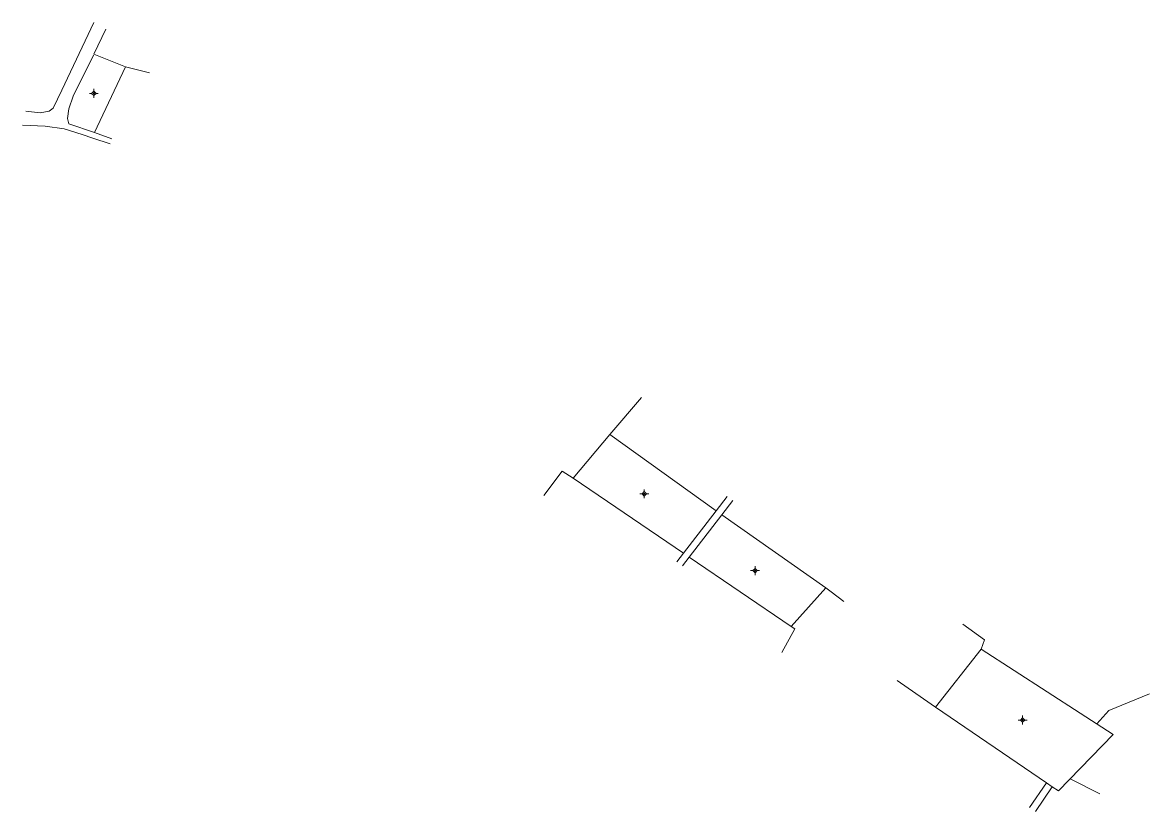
# Model space of a CAD drawing. Header units: metres. Extents: x 535087 to 535812, y 1848724 to 1849833.
# Drawn here: x 535178 to 535812, y 1848724 to 1849168 of the extents above.
import ezdxf

# ---------------------------------------------------------------- set-up
doc = ezdxf.new("R2010")
doc.units = ezdxf.units.M
doc.layers.add('10', color=7, linetype='Continuous', lineweight=13)
doc.layers.add('11', color=7, linetype='Continuous', lineweight=13)

msp = doc.modelspace()

# ---------------------------------------------------------------- hatches: boundary and pattern name
at = {"layer": '11'}
for points in [[(535218.6, 1849127.82, 1), (535218, 1849127.82, 1)], [(535528.32, 1848902.4, 1), (535527.72, 1848902.4, 1)], [(535590.68, 1848859.18, 1), (535590.08, 1848859.18, 1)], [(535741.2, 1848775.1, 1), (535740.6, 1848775.1, 1)]]:
    msp.add_hatch(color=256, dxfattribs=at).paths.add_polyline_path(points)

# ---------------------------------------------------------------- linework, layer by layer
at = {"layer": '10'}
for p, q in [((535218.36, 1849149.88), (535224.95, 1849164.02)), ((535218.7, 1849105.75), (535228.36, 1849102.33)), ((535526.55, 1848956.6), (535508.55, 1848935.8)), ((535487.92, 1848911.23), (535508.55, 1848935.8)), ((535508.55, 1848935.8), (535568.44, 1848892.84)), ((535487.92, 1848911.23), (535550.05, 1848869)), ((535571.72, 1848890.54), (535630.2, 1848849.43)), ((535553.33, 1848866.7), (535610.73, 1848827.82)), ((535630.2, 1848849.43), (535610.73, 1848827.82)), ((535717.69, 1848814.98), (535691.89, 1848782.36)), ((535717.69, 1848814.98), (535791.91, 1848766.92)), ((535761.04, 1848735.23), (535791.91, 1848766.92)), ((535767.61, 1848741.98), (535784.34, 1848733.55)), ((535744.79, 1848725.88), (535754.34, 1848739.79)), ((535748.09, 1848723.62), (535757.64, 1848737.54))]:
    msp.add_line(p, q, dxfattribs=at)
for points in [[(535218.18, 1849167.72), (535200.34, 1849129.74), (535195.33, 1849119.49), (535193.12, 1849117.77), (535188.16, 1849116.88), (535180.04, 1849117.87)], [(535236.16, 1849142.7), (535218.7, 1849105.75), (535204.29, 1849110.77), (535203.44, 1849113.74), (535204.13, 1849119.12), (535206.69, 1849126.22), (535218.12, 1849149.37)], [(535218.36, 1849149.88), (535236.16, 1849142.7), (535249.52, 1849139.45)], [(535227.55, 1849099.43), (535217.65, 1849102.67), (535211.69, 1849104.76), (535201.66, 1849107.84), (535190.81, 1849109.32), (535178.15, 1849110)], [(535487.92, 1848911.23), (535481.78, 1848915.17), (535471.41, 1848901.42)], [(535546.28, 1848864.11), (535550.05, 1848869), (535568.44, 1848892.84), (535574.62, 1848900.85)], [(535549.61, 1848861.88), (535553.33, 1848866.7), (535571.72, 1848890.54), (535577.95, 1848898.62)], [(535630.2, 1848849.43), (535633.28, 1848847.26), (535640.36, 1848841.79)], [(535610.73, 1848827.82), (535612.71, 1848826.48), (535605.42, 1848813.12)], [(535717.69, 1848814.98), (535719.48, 1848820.29), (535707.21, 1848829.14)], [(535691.89, 1848782.36), (535689.56, 1848783.99), (535670.25, 1848797.26)], [(535782.72, 1848772.88), (535789.49, 1848780.42), (535812.31, 1848789.83)], [(535691.89, 1848782.36), (535754.34, 1848739.79), (535757.64, 1848737.54), (535761.04, 1848735.23)]]:
    msp.add_lwpolyline(points, dxfattribs=at)
at = {"layer": '11'}
for p, q in [((535218.3, 1849130.32), (535218.3, 1849129.07)), ((535217.05, 1849127.82), (535215.8, 1849127.82)), ((535218.3, 1849126.57), (535218.3, 1849125.32)), ((535220.8, 1849127.82), (535219.55, 1849127.82)), ((535526.77, 1848902.4), (535525.52, 1848902.4)), ((535528.02, 1848904.9), (535528.02, 1848903.65)), ((535528.02, 1848901.15), (535528.02, 1848899.9)), ((535530.52, 1848902.4), (535529.27, 1848902.4)), ((535589.13, 1848859.18), (535587.88, 1848859.18)), ((535590.38, 1848861.68), (535590.38, 1848860.43)), ((535590.38, 1848857.93), (535590.38, 1848856.68)), ((535592.88, 1848859.18), (535591.63, 1848859.18)), ((535739.65, 1848775.1), (535738.4, 1848775.1)), ((535740.9, 1848777.6), (535740.9, 1848776.35)), ((535740.9, 1848773.85), (535740.9, 1848772.6)), ((535743.4, 1848775.1), (535742.15, 1848775.1))]:
    msp.add_line(p, q, dxfattribs=at)
for points in [[(535218.3, 1849129.07), (535217.05, 1849127.82), (535218.3, 1849126.57), (535219.55, 1849127.82)], [(535528.02, 1848903.65), (535526.77, 1848902.4), (535528.02, 1848901.15), (535529.27, 1848902.4)], [(535590.38, 1848860.43), (535589.13, 1848859.18), (535590.38, 1848857.93), (535591.63, 1848859.18)], [(535740.9, 1848776.35), (535739.65, 1848775.1), (535740.9, 1848773.85), (535742.15, 1848775.1)]]:
    msp.add_lwpolyline(points, close=True, dxfattribs=at)
for centre in [(535218.3, 1849127.82), (535528.02, 1848902.4), (535590.38, 1848859.18), (535740.9, 1848775.1)]:
    msp.add_circle(centre, 0.3, dxfattribs=at)

doc.saveas('drawing.dxf')
